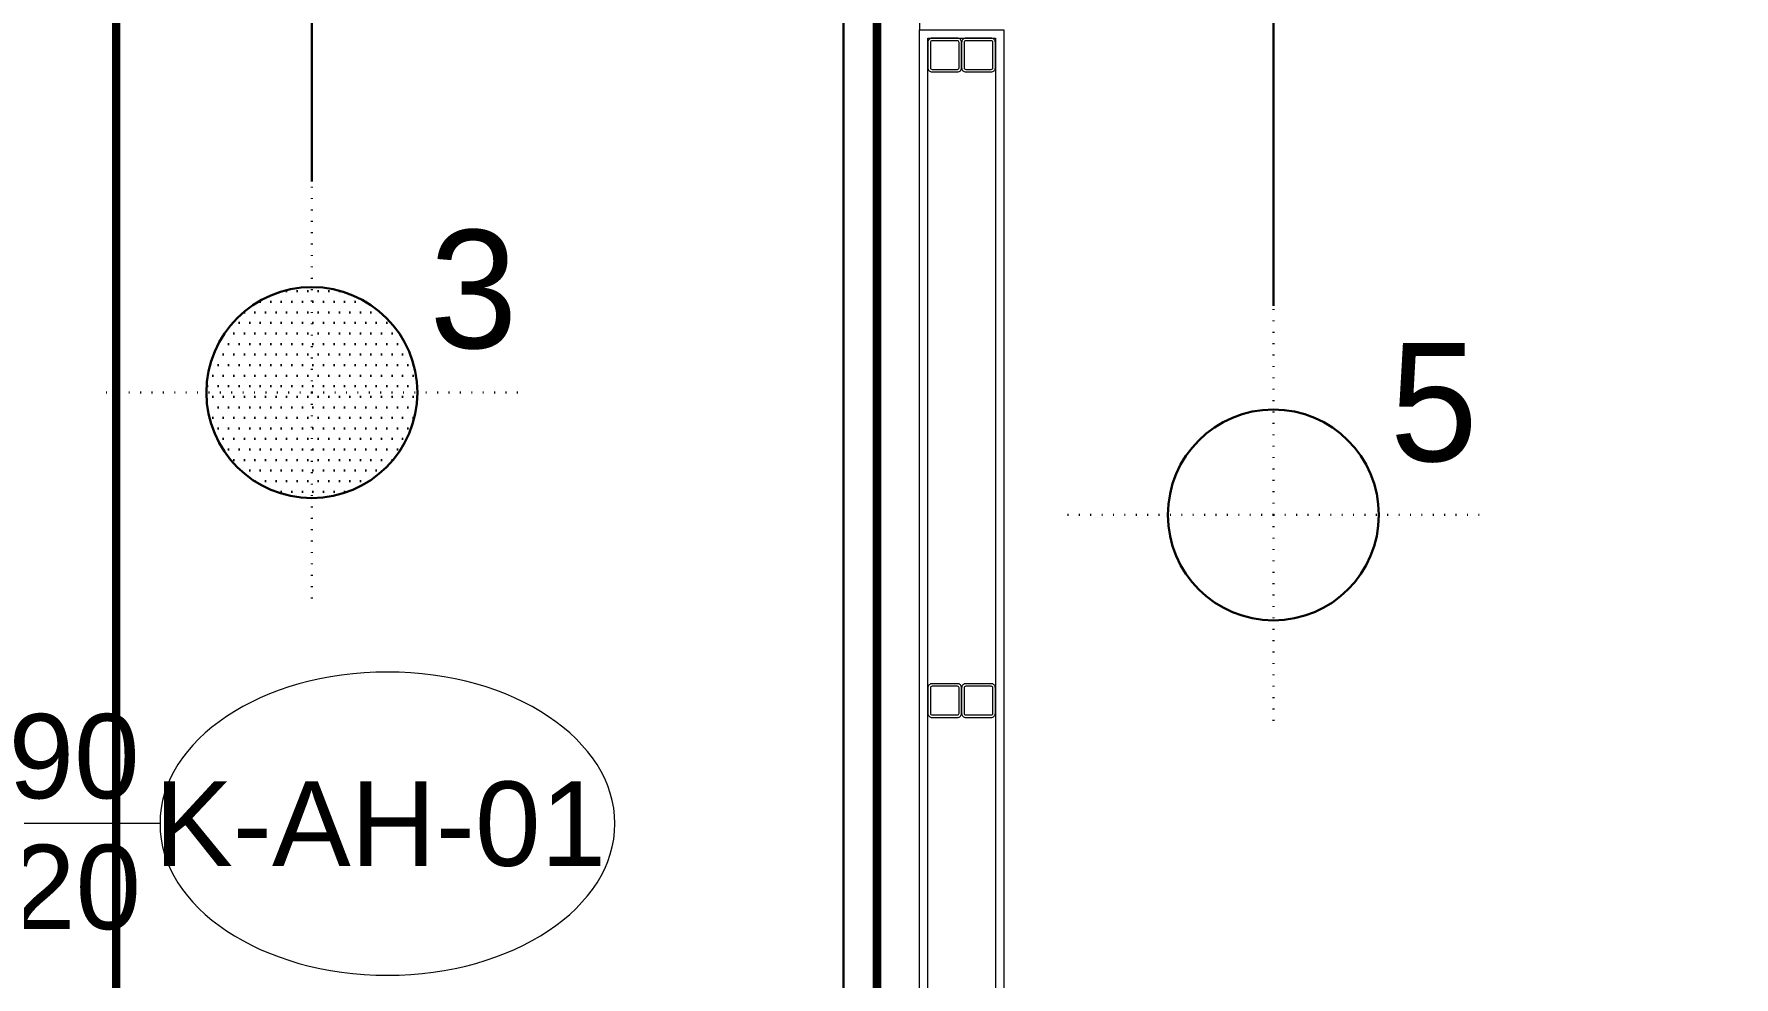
# Model space of a CAD drawing. Extents: x -1701 to 23780, y -363 to 7742.
# Drawn here: x 1412.6 to 1614, y 388.7 to 500.5 of the extents above; entities that cross this region are included whole.
import ezdxf
from ezdxf.enums import TextEntityAlignment as Align

# ---------------------------------------------------------------- set-up
doc = ezdxf.new("R2010")
doc.units = 0
doc.header["$LTSCALE"] = 25
doc.header["$MEASUREMENT"] = 0
doc.header["$PDMODE"] = 1
doc.linetypes.add('Audi$0$HIDDEN2', pattern=[4.7625, 3.175, -1.5875])
doc.linetypes.add('DOT2', pattern=[0.125, 0, -0.125])
doc.layers.get('0').update_dxf_attribs({"color": 9, "lineweight": 9})
for name, color, linetype, lineweight in [('31', 9, 'Continuous', 9), ('Audi$0$10', 8, 'Continuous', 9), ('Audi$0$11', 8, 'Continuous', 9), ('Audi$0$21', 8, 'Continuous', 9), ('Audi$0$22', 8, 'Continuous', 9), ('Audi$0$35', 8, 'Continuous', 9), ('E-Aydınlatma', 7, 'Continuous', 30), ('E-KABLO', 7, 'Continuous', 30)]:
    doc.layers.add(name, color=color, linetype=linetype, lineweight=lineweight)
doc.styles.add('Audi$0$Arial', font='arial.ttf', dxfattribs={"height": 2.5})
doc.styles.add('TX-TEXT', font='')
doc.styles.get('TX-TEXT').set_extended_font_data('TrSah Futura Lt BT')

# ---------------------------------------------------------------- blocks, each defined once
blk = doc.blocks.new('Audi$0$Prf-40x40')
for points in [[(1.5, -2), (-1.5, -2, -0.414214), (-2, -1.5), (-2, 1.5, -0.414214), (-1.5, 2), (1.5, 2, -0.414214), (2, 1.5), (2, -1.5, -0.414214)], [(1.5, -1.7), (-1.5, -1.7, -0.414214), (-1.7, -1.5), (-1.7, 1.5, -0.414214), (-1.5, 1.7), (1.5, 1.7, -0.414214), (1.7, 1.5), (1.7, -1.5, -0.414214)]]:
    blk.add_lwpolyline(points, format="xyb", close=True)
at = {"color": 252}
blk.add_point((0, 0), dxfattribs=at)
blk = doc.blocks.new('Audi$0$p-zemin kat')
at = {"layer": 'Audi$0$11'}
for points in [[(1517.5, 345), (1517.5, 501), (1527.5, 501), (1527.5, 345)], [(1518.5, 345), (1518.5, 500), (1526.5, 500), (1526.5, 345)]]:
    blk.add_lwpolyline(points, dxfattribs=at)
at = {"layer": 'Audi$0$10', "xscale": -1}
for p in [(1520.5, 498), (1524.5, 498), (1520.5, 421.5), (1524.5, 421.5)]:
    blk.add_blockref('Audi$0$Prf-40x40', p, dxfattribs=at)
blk = doc.blocks.new('Audi$0$0_doorno')
blk.add_lwpolyline([(4.5, 0), (12.5, 0)])
blk.add_ellipse((-0.891, 0), major_axis=(-5.391, 0), ratio=0.666667)
at = {"style": 'Audi$0$Arial'}
blk.add_attdef('YUKSEKLIK', text='', height=2, dxfattribs=at).set_placement((5, 12.3), align=Align.TOP_LEFT)
blk.add_attdef('KAPINO', text='', height=2, dxfattribs=at).set_placement((0, 0), align=Align.MIDDLE)
blk.add_attdef('GENISLIK', text='', height=2, dxfattribs=at).set_placement((5, -3.789), align=Align.BOTTOM_LEFT)
blk = doc.blocks.new('Audi')
at = {"layer": 'Audi$0$21', "linetype": 'Audi$0$HIDDEN2', "ltscale": 0.1, "const_width": 1}
for points in [[(1116.06, 758.11), (1422.31, 758.11), (1422.31, 277.94), (1116.06, 277.94)], [(1512.47, 758.11), (1982.9, 758.11), (1982.9, 277.94), (1512.47, 277.94)]]:
    blk.add_lwpolyline(points, close=True, dxfattribs=at)
at = {"layer": 'Audi$0$35'}
blk.add_lwpolyline([(1527.5, 347), (1675.98, 347, -0.039712), (1812.31, 720), (1527.5, 720), (1527.5, 591), (1517.5, 591), (1517.5, 501), (1527.5, 501)], format="xyb", close=True, dxfattribs=at)
at = {"layer": 'Audi$0$10'}
blk.add_blockref('Audi$0$p-zemin kat', (0, 0), dxfattribs=at)
at = {"layer": 'Audi$0$22'}
ref = blk.add_blockref('Audi$0$0_doorno', (1450, 406.91), dxfattribs=dict(at, xscale=-5, yscale=5, zscale=5))
ref.add_attrib('KAPINO', 'K-AH-01', dxfattribs={"layer": '0', "height": 10, "style": 'Audi$0$Arial'}).set_placement((1453.59, 406.91), align=Align.MIDDLE)
ref.add_attrib('GENISLIK', '90', dxfattribs={"layer": '0', "height": 10, "style": 'Audi$0$Arial'}).set_placement((1409.55, 406.91), align=Align.BOTTOM_LEFT)
ref.add_attrib('YUKSEKLIK', '220', dxfattribs={"layer": '0', "height": 10, "style": 'Audi$0$Arial'}).set_placement((1401.95, 404.41), align=Align.TOP_LEFT)
blk = doc.blocks.new('ayd-ar-spot01-p')
at = {"layer": 'E-Aydınlatma', "color": 4, "linetype": 'DOT2', "ltscale": 0.4}
for q in [(0, 25), (-25, 0), (0, -25), (25, 0)]:
    blk.add_line((0, 0), q, dxfattribs=at)
at = {"layer": 'E-Aydınlatma', "color": 4, "linetype": 'ByBlock'}
blk.add_circle((0, 0), 12.5, dxfattribs=at)
at = {"layer": 'E-Aydınlatma', "color": 4, "insert": (13.8, 20.37), "char_height": 14, "width": 14.596, "attachment_point": 1, "style": 'TX-TEXT'}
blk.add_mtext('5', dxfattribs=at)
blk = doc.blocks.new('p-bur-VW-spotlight')
at = {"layer": 'E-Aydınlatma'}
h = blk.add_hatch(dxfattribs=at)
h.set_pattern_fill('DOTS', color=4, scale=20)
edge = h.paths.add_edge_path()
edge.add_arc((0, 0), 12.5, 0, 360)
at = {"layer": 'E-Aydınlatma', "color": 4, "linetype": 'DOT2', "ltscale": 0.4}
for q in [(0, 25), (-25, 0), (0, -25), (25, 0)]:
    blk.add_line((0, 0), q, dxfattribs=at)
at = {"layer": 'E-Aydınlatma', "color": 4, "linetype": 'ByBlock'}
blk.add_circle((0, 0), 12.5, dxfattribs=at)
at = {"layer": 'E-Aydınlatma', "color": 4, "style": 'TX-TEXT', "text_generation_flag": 4}
blk.add_attdef('W', text='', height=14, rotation=180, dxfattribs=at).set_placement((19.53, 11.56), align=Align.MIDDLE_CENTER)
blk = doc.blocks.new('3.10 kotu elk')
at = {"color": 2, "linetype": 'ByBlock'}
ref = blk.add_blockref('p-bur-VW-spotlight', (1445.5, -3747), dxfattribs=at)
ref.add_attrib('W', '3', dxfattribs={"height": 14, "rotation": 180, "style": 'TX-TEXT', "text_generation_flag": 6}).set_placement((1464.65, -3745.93), align=Align.BOTTOM_CENTER)
at = {"linetype": 'ByBlock'}
blk.add_blockref('ayd-ar-spot01-p', (1559.45, -3761.5), dxfattribs=at)

msp = doc.modelspace()

# ---------------------------------------------------------------- linework, layer by layer
at = {"layer": 'E-KABLO', "color": 6}
for p, q in [((1445.5, 620.5), (1445.5, 483)), ((1559.45, 598.5), (1559.45, 468.27)), ((1508.5, 591.46), (1508.5, 355))]:
    msp.add_line(p, q, dxfattribs=at)

# ---------------------------------------------------------------- block references
at = {"color": 6}
msp.add_blockref('Audi', (0, 0), dxfattribs=at)
at = {"layer": '31'}
msp.add_blockref('3.10 kotu elk', (0, 4205), dxfattribs=at)

doc.saveas('drawing.dxf')
